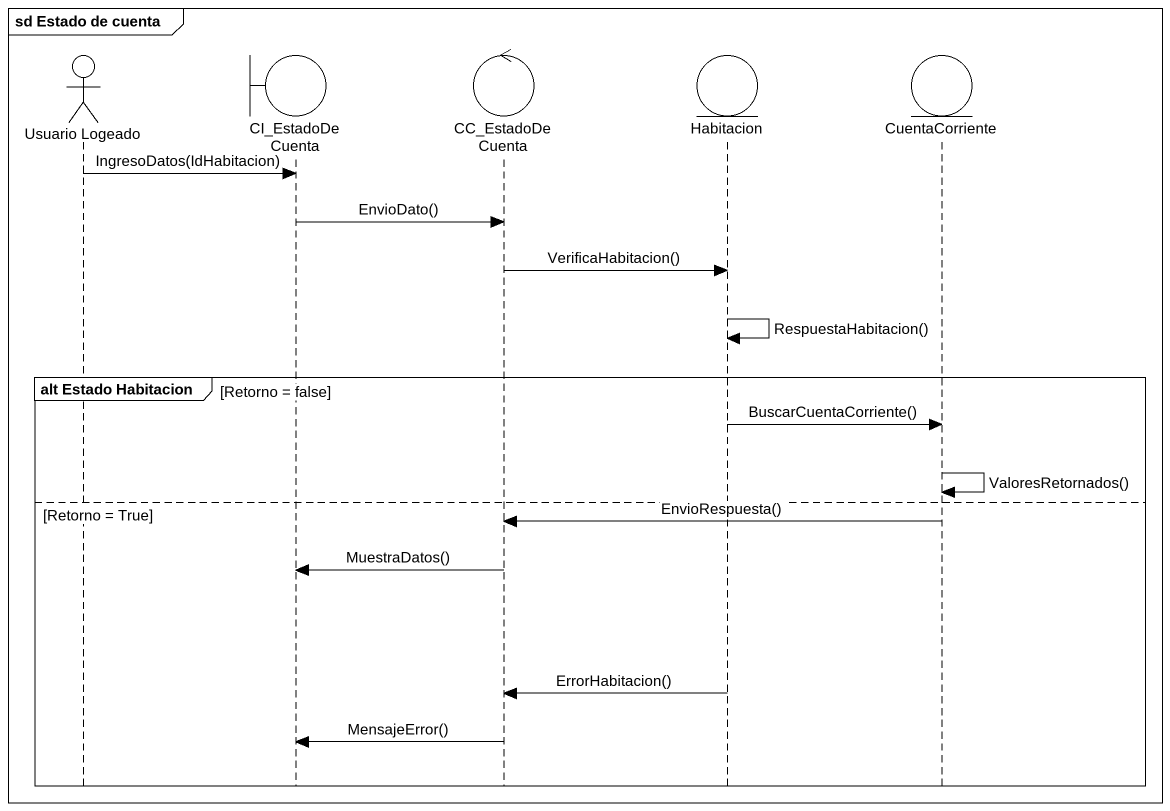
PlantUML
@startuml
mainframe sd Estado de cuenta
hide footbox
actor "Usuario Logeado" as Usuario_Logeado
boundary CI_EstadoDeCuenta
control CC_EstadoDeCuenta
entity Habitacion
entity CuentaCorriente

Usuario_Logeado -> CI_EstadoDeCuenta : IngresoDatos(IdHabitacion)
CI_EstadoDeCuenta -> CC_EstadoDeCuenta : EnvioDato()
CC_EstadoDeCuenta -> Habitacion : VerificaHabitacion()
Habitacion -> Habitacion : RespuestaHabitacion()
group alt Estado Habitacion [Retorno = false]
  Habitacion -> CuentaCorriente : BuscarCuentaCorriente()
  CuentaCorriente -> CuentaCorriente : ValoresRetornados()
else Retorno = True
  CuentaCorriente -> CC_EstadoDeCuenta : EnvioRespuesta()
  CC_EstadoDeCuenta -> CI_EstadoDeCuenta : MuestraDatos()
  Habitacion -> CC_EstadoDeCuenta : ErrorHabitacion()
  CC_EstadoDeCuenta -> CI_EstadoDeCuenta : MensajeError()
end
@enduml
